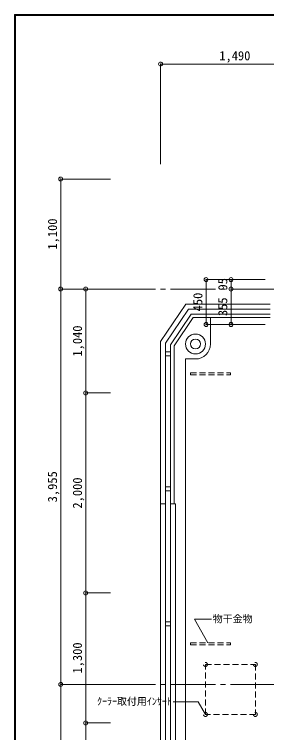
# Model space of a CAD drawing. Units: millimetres at full size, sheet at 1:50. Extents: x -9674 to 9699, y -6794 to 6791.
# Drawn here: x -9674 to -7145, y -392 to 6791 of the extents above; entities that cross this region are included whole.
import ezdxf
from ezdxf.enums import TextEntityAlignment as Align

# ---------------------------------------------------------------- set-up
doc = ezdxf.new("R2010")
doc.units = ezdxf.units.MM
doc.header["$LTSCALE"] = 50
doc.header["$PDMODE"] = 32
doc.header["$PDSIZE"] = 40
doc.linetypes.add('CHAIN2', pattern=[12, 9, -1, 1, -1])
doc.linetypes.add('DASHED1', pattern=[1.8, 1.2, -0.6])
for name, color, linetype, lineweight in [('0-0_図面枠', 7, 'Continuous', 9), ('1-0_芯', 7, 'CHAIN2', 9), ('1-6_ﾊﾞﾙｺﾆｰ・階段', 7, 'Continuous', 9), ('1-7_その他', 7, 'DASHED1', 9), ('1-A_文字', 7, 'Continuous', 9), ('1-B_寸法', 7, 'Continuous', 9)]:
    doc.layers.add(name, color=color, linetype=linetype, lineweight=lineweight)
doc.styles.add('ＭＳ ゴシック', font='')
doc.styles.get('ＭＳ ゴシック').set_extended_font_data('MS Gothic')

msp = doc.modelspace()

# ---------------------------------------------------------------- linework, layer by layer
at = {"layer": '0-0_図面枠'}
for p, q in [((-9673.92, 6791.43), (-9673.92, -6793.93)), ((-9672.16, 6789.66), (-9672.16, -6792.16)), ((9697.16, 6789.66), (-9672.16, 6789.66)), ((-9670.4, 6787.9), (-9670.4, -6790.4)), ((9695.4, 6787.9), (-9670.4, 6787.9)), ((-9668.64, -6788.64), (-9668.64, 6786.14)), ((-9668.64, 6786.14), (9693.64, 6786.14)), ((-9666.87, 6784.38), (-9666.87, -6786.88)), ((9691.87, 6784.38), (-9666.87, 6784.38)), ((-9665.11, 6782.61), (-9665.11, -6785.11)), ((9690.11, 6782.61), (-9665.11, 6782.61)), ((-9663.35, 6780.85), (-9663.35, -6783.35)), ((9688.35, 6780.85), (-9663.35, 6780.85))]:
    msp.add_line(p, q, dxfattribs=at)
msp.add_lwpolyline([(9698.92, -6793.93), (9698.92, 6791.43), (-9673.92, 6791.43)], dxfattribs=at)
at = {"layer": '1-0_芯'}
for p, q in [((-8708.75, 4044.53), (8446.25, 4044.53)), ((-8708.75, 89.53), (-2998.75, 89.53))]:
    msp.add_line(p, q, dxfattribs=at)
at = {"layer": '1-6_ﾊﾞﾙｺﾆｰ・階段'}
for p, q in [((-8158.75, 3503.17), (-7927.25, 3844.53)), ((-7927.25, 3844.53), (-7108.75, 3844.53)), ((-8073.75, 3477.07), (-7882.19, 3759.53)), ((-7882.19, 3759.53), (-7108.75, 3759.53)), ((-8208.75, 3518.53), (-8208.75, -2305.47)), ((-8158.75, 3503.17), (-8158.75, -2305.47)), ((-8108.75, 3487.82), (-8108.75, -2305.47)), ((-8073.75, 3477.07), (-8073.75, 1894.53)), ((-8158.75, 3414.53), (-8108.75, 3414.53)), ((-8158.75, 3374.53), (-8108.75, 3374.53)), ((-8158.75, 2064.53), (-8108.75, 2064.53)), ((-8158.75, 2024.53), (-8108.75, 2024.53)), ((-8158.75, 1894.53), (-8208.75, 1894.53)), ((-8058.75, 1894.53), (-8108.75, 1894.53)), ((-8058.75, 1894.53), (-8058.75, -2509.94)), ((-8158.75, 714.53), (-8108.75, 714.53)), ((-8158.75, 674.53), (-8108.75, 674.53))]:
    msp.add_line(p, q, dxfattribs=at)
at = {"layer": '1-6_ﾊﾞﾙｺﾆｰ・階段', "color": 4}
for p, q in [((-7708.75, 3494.53), (-7708.75, 3759.53)), ((-7958.75, 3344.53), (-7958.75, -2479.24)), ((-7858.75, 3344.53), (-7958.75, 3344.53))]:
    msp.add_line(p, q, dxfattribs=at)
at = {"layer": '1-6_ﾊﾞﾙｺﾆｰ・階段'}
for points in [[(-8208.75, 3518.53), (-7953.75, 3894.53), (-7108.75, 3894.53)], [(-8108.75, 3487.82), (-7900.74, 3794.53), (-7108.75, 3794.53)]]:
    msp.add_lwpolyline(points, dxfattribs=at)
at = {"layer": '1-6_ﾊﾞﾙｺﾆｰ・階段', "color": 4}
msp.add_circle((-7858.75, 3494.53), 100, dxfattribs=at)
at = {"layer": '1-6_ﾊﾞﾙｺﾆｰ・階段'}
msp.add_circle((-7858.75, 3494.53), 50, dxfattribs=at)
at = {"layer": '1-6_ﾊﾞﾙｺﾆｰ・階段', "color": 4}
msp.add_arc((-7858.75, 3494.53), 150, 270, 0, dxfattribs=at)
at = {"layer": '1-7_その他'}
for p, q in [((-7908.75, 3204.53), (-7908.75, 3184.53)), ((-7908.75, 3184.53), (-7508.75, 3184.53)), ((-7908.75, 504.53), (-7908.75, 484.53)), ((-7908.75, 484.53), (-7508.75, 484.53)), ((-7758.75, 289.53), (-7258.75, 289.53)), ((-7758.75, -210.47), (-7758.75, 289.53)), ((-7258.75, 289.53), (-7258.75, -210.47)), ((-7258.75, -210.47), (-7758.75, -210.47))]:
    msp.add_line(p, q, dxfattribs=at)
for points in [[(-7908.75, 3204.53), (-7508.75, 3204.53), (-7508.75, 3184.53)], [(-7908.75, 504.53), (-7508.75, 504.53), (-7508.75, 484.53)]]:
    msp.add_lwpolyline(points, dxfattribs=at)
for centre in [(-7758.75, 289.53), (-7258.75, 289.53), (-7758.75, -210.47), (-7258.75, -210.47)]:
    msp.add_circle(centre, 20, dxfattribs=at)
at = {"layer": '1-A_文字'}
for points in [[(-7733.45, 504.53), (-7869.97, 740.98), (-7699.56, 740.98)], [(-7758.75, -210.47), (-7831.34, -84.74), (-8081.41, -84.74)]]:
    msp.add_lwpolyline(points, dxfattribs=at)
at = {"layer": '1-B_寸法'}
for p, q in [((-8208.75, 6294.53), (-8208.75, 5294.53)), ((-8208.75, 6294.53), (-6718.75, 6294.53)), ((-9208.75, 5144.53), (-8708.75, 5144.53)), ((-9208.75, 4044.53), (-9208.75, 5144.53)), ((-7752.16, 4139.53), (-7161.96, 4139.53)), ((-7752.16, 4139.53), (-7752.16, 3689.53)), ((-7502.16, 4139.53), (-7502.16, 4044.53)), ((-9208.75, 89.53), (-9208.75, 4044.53)), ((-9208.75, 4044.53), (-8708.75, 4044.53)), ((-8958.75, 3004.53), (-8958.75, 4044.53)), ((-7502.16, 4044.53), (-7502.16, 3689.53)), ((-7752.16, 3689.53), (-7161.96, 3689.53)), ((-8958.75, 3004.53), (-8708.75, 3004.53)), ((-8958.75, 1004.53), (-8958.75, 3004.53)), ((-8958.75, 1004.53), (-8708.75, 1004.53)), ((-8958.75, -295.47), (-8958.75, 1004.53)), ((-9208.75, -3355.47), (-9208.75, 89.53)), ((-9208.75, 89.53), (-8708.75, 89.53)), ((-8958.75, -295.47), (-8708.75, -295.47)), ((-8958.75, -2295.47), (-8958.75, -295.47))]:
    msp.add_line(p, q, dxfattribs=at)
at = {"layer": '1-B_寸法', "color": 3}
for p in [(-8208.75, 6294.53), (-9208.75, 5144.53), (-7752.16, 4139.53), (-7502.16, 4139.53), (-9208.75, 4044.53), (-8958.75, 4044.53), (-7502.16, 4044.53), (-7752.16, 3689.53), (-7502.16, 3689.53), (-8958.75, 3004.53), (-8958.75, 1004.53), (-9208.75, 89.53), (-8958.75, -295.47)]:
    msp.add_point(p, dxfattribs=at)

# ---------------------------------------------------------------- texts
at = {"layer": '1-A_文字', "style": 'ＭＳ ゴシック'}
for s, p in [('物干金物', (-7685.75, 687.37)), ('ｸｰﾗｰ取付用ｲﾝｻｰﾄ', (-8845.23, -138.35))]:
    msp.add_text(s, height=73.31, dxfattribs=at).set_placement(p, align=Align.BOTTOM_LEFT)
at = {"layer": '1-B_寸法', "style": 'ＭＳ ゴシック'}
msp.add_text('1,490', height=91.64, dxfattribs=at).set_placement((-7620, 6304.53), align=Align.BOTTOM_LEFT)
for s, p in [('1,100', (-9218.75, 4438.28)), ('95', (-7512.16, 4029.53)), ('450', (-7762.16, 3820.78)), ('355', (-7512.16, 3773.28)), ('1,040', (-8968.75, 3368.28)), ('3,955', (-9218.75, 1910.78)), ('2,000', (-8968.75, 1848.28)), ('1,300', (-8968.75, 198.28))]:
    msp.add_text(s, height=91.64, rotation=90, dxfattribs=at).set_placement(p, align=Align.BOTTOM_LEFT)

doc.saveas('drawing.dxf')
